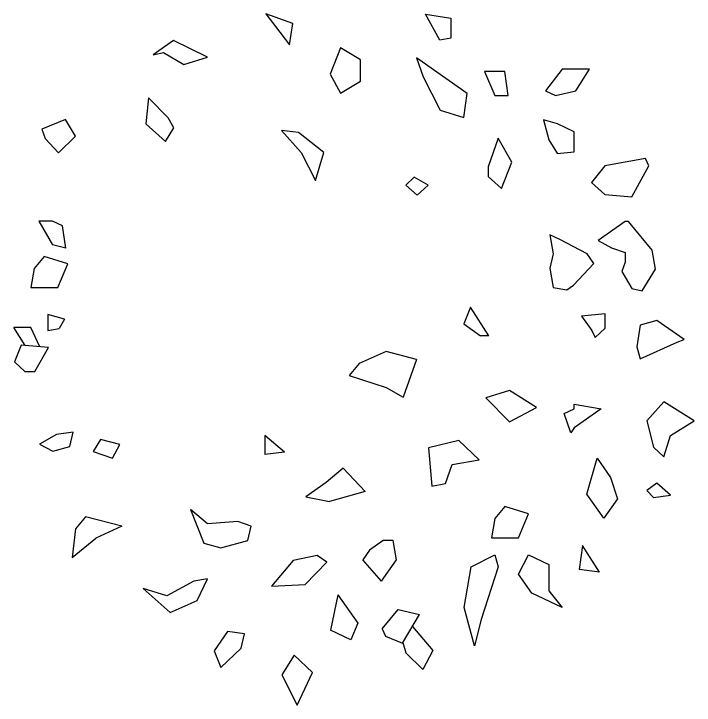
# Model space of a CAD drawing. Header units: millimetres. Extents: x -17017 to 2697, y 1903 to 18260.
# Drawn here: x -17002.382 to -17000.745, y 18223.786 to 18225.451 of the extents above; entities that cross this region are included whole.
import ezdxf

# ---------------------------------------------------------------- set-up
doc = ezdxf.new("R2010")
doc.units = ezdxf.units.MM
doc.layers.add('CAY', color=94, linetype='Continuous')

# ---------------------------------------------------------------- blocks, each defined once
blk = doc.blocks.new('A$C5AA32782')
at = {"layer": 'CAY'}
for p, q in [((565.98, 945.46, 0.03), (539.37, 903.17, 0.03)), ((585.94, 912.57, 0.03), (565.98, 945.46, 0.03)), ((452.89, 931.36, 0.03), (426.28, 893.77, 0.03)), ((456.22, 921.96, 0.03), (452.89, 931.36, 0.03)), ((479.5, 870.28, 0.03), (456.22, 921.96, 0.03)), ((615.88, 903.17, 0.03), (585.94, 912.57, 0.03)), ((669.1, 912.57, 0.03), (652.47, 893.77, 0.03)), ((672.42, 889.08, 0.03), (669.1, 912.57, 0.03)), ((426.28, 893.77, 0.03), (432.93, 870.28, 0.03)), ((539.37, 903.17, 0.03), (565.98, 879.68, 0.03)), ((602.57, 889.08, 0.03), (615.88, 903.17, 0.03)), ((652.47, 893.77, 0.03), (662.45, 879.68, 0.03)), ((328.46, 887.08, 0.03), (288.54, 854.2, 0.03)), ((355.07, 891.78, 0.03), (328.46, 887.08, 0.03)), ((385, 872.99, 0.03), (355.07, 891.78, 0.03)), ((565.98, 879.68, 0.03), (602.57, 889.08, 0.03)), ((662.45, 879.68, 0.03), (672.42, 889.08, 0.03)), ((211.13, 882.46, 0.03), (201.15, 877.76, 0.03)), ((201.15, 877.76, 0.03), (211.13, 821.38, 0.03)), ((254.37, 858.96, 0.03), (211.13, 882.46, 0.03)), ((381.68, 858.9, 0.03), (385, 872.99, 0.03)), ((432.93, 870.28, 0.03), (462.87, 865.59, 0.03)), ((462.87, 865.59, 0.03), (479.5, 870.28, 0.03)), ((251.04, 821.38, 0.03), (254.37, 858.96, 0.03)), ((358.39, 844.8, 0.03), (381.68, 858.9, 0.03)), ((288.54, 854.2, 0.03), (288.54, 849.5, 0.03)), ((288.54, 849.5, 0.03), (315.15, 811.91, 0.03)), ((325.13, 830.7, 0.03), (331.78, 849.5, 0.03)), ((331.78, 849.5, 0.03), (345.09, 849.5, 0.03)), ((345.09, 849.5, 0.03), (358.39, 844.8, 0.03)), ((644.46, 829.36, 0.03), (674.39, 838.75, 0.03)), ((674.39, 838.75, 0.03), (701, 819.96, 0.03)), ((315.15, 811.91, 0.03), (325.13, 830.7, 0.03)), ((617.84, 810.56, 0.03), (644.46, 829.36, 0.03)), ((211.13, 821.38, 0.03), (234.41, 802.59, 0.03)), ((234.41, 802.59, 0.03), (251.04, 821.38, 0.03)), ((436.76, 821.88, 0.03), (416.8, 821.88, 0.03)), ((416.8, 821.88, 0.03), (420.13, 788.99, 0.03)), ((450.07, 807.78, 0.03), (436.76, 821.88, 0.03)), ((701, 819.96, 0.03), (667.74, 796.46, 0.03)), ((440.09, 803.09, 0.03), (450.07, 807.78, 0.03)), ((542.44, 778.73, 0.03), (549.09, 816.31, 0.03)), ((549.09, 816.31, 0.03), (575.71, 778.73, 0.03)), ((667.74, 796.46, 0.03), (617.84, 810.56, 0.03)), ((776.19, 813.79, 0.03), (738.95, 790.42, 0.03)), ((776.19, 813.79, 0.03), (772.21, 785.71, 0.03)), ((106.95, 781.02, 0.03), (77.02, 799.81, 0.03)), ((77.02, 799.81, 0.03), (77.02, 762.23, 0.03)), ((347.05, 805.94, 0.03), (333.74, 796.54, 0.03)), ((376.98, 777.74, 0.03), (347.05, 805.94, 0.03)), ((420.13, 788.99, 0.03), (440.09, 803.09, 0.03)), ((333.74, 796.54, 0.03), (313.78, 758.96, 0.03)), ((738.95, 790.42, 0.03), (772.21, 785.71, 0.03)), ((113.61, 752.83, 0.03), (106.95, 781.02, 0.03)), ((163.93, 778.92, 0.03), (152.85, 755.45, 0.03)), ((191.63, 778.92, 0.03), (163.93, 778.92, 0.03)), ((194.03, 755.22, 0.03), (191.63, 778.92, 0.03)), ((549.09, 778.73, 0.03), (542.44, 778.73, 0.03)), ((555.75, 764.63, 0.03), (549.09, 778.73, 0.03)), ((575.71, 778.73, 0.03), (582.36, 774.03, 0.03)), ((383.63, 768.35, 0.03), (376.98, 777.74, 0.03)), ((582.36, 774.03, 0.03), (555.75, 764.63, 0.03)), ((77.02, 762.23, 0.03), (106.95, 738.74, 0.03)), ((380.31, 749.56, 0.03), (383.63, 768.35, 0.03)), ((802.15, 743.43, 0.03), (825.43, 762.23, 0.03)), ((825.43, 762.23, 0.03), (805.48, 719.94, 0.03)), ((106.95, 738.74, 0.03), (113.61, 752.83, 0.03)), ((152.85, 755.45, 0.03), (147.31, 735.89, 0.03)), ((175.01, 743.71, 0.03), (194.4, 755.45, 0.03)), ((313.78, 758.96, 0.03), (307.13, 744.86, 0.03)), ((147.31, 735.89, 0.03), (175.01, 743.71, 0.03)), ((307.13, 744.86, 0.03), (333.74, 749.56, 0.03)), ((333.74, 749.56, 0.03), (353.7, 744.86, 0.03)), ((353.7, 744.86, 0.03), (380.31, 749.56, 0.03)), ((752.26, 715.24, 0.03), (765.56, 743.43, 0.03)), ((765.56, 743.43, 0.03), (802.15, 743.43, 0.03)), ((546.99, 726.4, 0.03), (523.7, 688.81, 0.03)), ((566.95, 688.81, 0.03), (546.99, 726.4, 0.03)), ((694.97, 715.34, 0.03), (684.99, 682.45, 0.03)), ((728.23, 701.24, 0.03), (694.97, 715.34, 0.03)), ((778.87, 701.15, 0.03), (752.26, 715.24, 0.03)), ((805.48, 719.94, 0.03), (778.87, 701.15, 0.03)), ((728.23, 663.66, 0.03), (728.23, 701.24, 0.03)), ((113.61, 687.05, 0.03), (80.34, 682.35, 0.03)), ((80.34, 682.35, 0.03), (80.34, 654.17, 0.03)), ((113.61, 668.26, 0.03), (113.61, 687.05, 0.03)), ((206.12, 691.86, 0.03), (172.86, 673.07, 0.03)), ((242.71, 677.76, 0.03), (206.12, 691.86, 0.03)), ((523.7, 688.81, 0.03), (533.68, 655.92, 0.03)), ((533.68, 655.92, 0.03), (566.95, 688.81, 0.03)), ((684.99, 682.45, 0.03), (701.62, 668.35, 0.03)), ((172.86, 673.07, 0.03), (212.77, 658.97, 0.03)), ((226.08, 658.97, 0.03), (242.71, 677.76, 0.03)), ((752.26, 668.26, 0.03), (768.89, 672.96, 0.03)), ((768.89, 672.96, 0.03), (842.07, 649.47, 0.03)), ((80.34, 654.17, 0.03), (113.61, 668.26, 0.03)), ((701.62, 668.35, 0.03), (728.23, 663.66, 0.03)), ((768.89, 635.37, 0.03), (752.26, 668.26, 0.03)), ((212.77, 658.97, 0.03), (226.08, 658.97, 0.03)), ((447.51, 660.27, 0.03), (407.6, 634.65, 0.03)), ((447.51, 660.27, 0.03), (447.51, 648.74, 0.03)), ((430.88, 625.25, 0.03), (447.51, 648.74, 0.03)), ((619.82, 646.72, 0.03), (593.21, 618.54, 0.03)), ((626.47, 609.14, 0.03), (619.82, 646.72, 0.03)), ((842.07, 649.47, 0.03), (878.65, 640.07, 0.03)), ((407.6, 634.65, 0.03), (430.88, 625.25, 0.03)), ((825.43, 625.98, 0.03), (768.89, 635.37, 0.03)), ((878.65, 640.07, 0.03), (825.43, 625.98, 0.03)), ((110.83, 629.96, 0.03), (80.9, 587.68, 0.03)), ((144.1, 625.26, 0.03), (110.83, 629.96, 0.03)), ((134.12, 592.38, 0.03), (144.1, 625.26, 0.03)), ((593.21, 618.54, 0.03), (603.19, 576.25, 0.03)), ((0.37, 572.28, 0.03), (5.91, 607.49, 0.03)), ((5.91, 607.49, 0.03), (33.61, 607.49, 0.03)), ((33.61, 607.49, 0.03), (36.37, 591.84, 0.03)), ((653.08, 599.74, 0.03), (626.47, 609.14, 0.03)), ((656.41, 580.95, 0.03), (653.08, 599.74, 0.03)), ((36.37, 591.84, 0.03), (0.37, 572.28, 0.03)), ((80.9, 587.68, 0.03), (60.94, 559.49, 0.03)), ((87.55, 568.89, 0.03), (134.12, 592.38, 0.03)), ((603.19, 576.25, 0.03), (656.41, 580.95, 0.03)), ((851.74, 554.13, 0.03), (885, 582.32, 0.03)), ((885, 582.32, 0.03), (911.61, 568.23, 0.03)), ((60.94, 559.49, 0.03), (87.55, 568.89, 0.03)), ((238.22, 575.98, 0.03), (227.14, 556.42, 0.03)), ((252.07, 560.33, 0.03), (238.22, 575.98, 0.03)), ((911.61, 568.23, 0.03), (888.33, 544.74, 0.03)), ((238.22, 544.68, 0.03), (252.07, 560.33, 0.03)), ((480.72, 559.5, 0.03), (469.59, 517.62, 0.03)), ((480.72, 559.5, 0.03), (532.8, 541.11, 0.03)), ((827.94, 533.89, 0.03), (835.11, 563.53, 0.03)), ((875.02, 540.04, 0.03), (835.11, 563.53, 0.03)), ((227.14, 556.42, 0.03), (238.22, 544.68, 0.03)), ((519.49, 517.62, 0.03), (532.8, 541.11, 0.03)), ((865.04, 516.54, 0.03), (875.02, 540.04, 0.03)), ((873.94, 540.67, 0.03), (888.33, 544.74, 0.03)), ((758.91, 532.01, 0.03), (732.3, 527.31, 0.03)), ((788.48, 511.13, 0.03), (758.91, 532.01, 0.03)), ((855.06, 511.85, 0.03), (827.94, 533.89, 0.03)), ((732.3, 527.31, 0.03), (732.3, 513.22, 0.03)), ((469.59, 517.62, 0.03), (486.23, 480.04, 0.03)), ((502.86, 465.94, 0.03), (519.49, 517.62, 0.03)), ((732.3, 513.22, 0.03), (745.6, 494.42, 0.03)), ((788.48, 511.13, 0.03), (758.91, 485.03, 0.03)), ((855.06, 511.85, 0.03), (865.04, 516.54, 0.03)), ((745.6, 494.42, 0.03), (758.91, 485.03, 0.03)), ((63.86, 481.99, 0.03), (47.23, 453.81, 0.03)), ((93.8, 481.99, 0.03), (63.86, 481.99, 0.03)), ((110.43, 453.81, 0.03), (93.8, 481.99, 0.03)), ((664.01, 488.29, 0.03), (631.45, 457.63, 0.03)), ((664.01, 488.29, 0.03), (678.02, 438.84, 0.03)), ((486.23, 480.04, 0.03), (502.86, 465.94, 0.03)), ((807.7, 450.21, 0.03), (846.88, 477.88, 0.03)), ((846.88, 477.88, 0.03), (870.16, 468.48, 0.03)), ((870.16, 468.48, 0.03), (856.86, 440.29, 0.03)), ((47.23, 453.81, 0.03), (83.82, 439.71, 0.03)), ((83.82, 439.71, 0.03), (110.43, 453.81, 0.03)), ((631.45, 457.63, 0.03), (651.41, 434.14, 0.03)), ((807.7, 450.21, 0.03), (856.86, 440.29, 0.03)), ((651.41, 434.14, 0.03), (671.36, 405.95, 0.03)), ((671.36, 405.95, 0.03), (678.02, 438.84, 0.03)), ((762.28, 434.97, 0.03), (752.8, 421.59, 0.03)), ((793.07, 404.86, 0.03), (762.28, 434.97, 0.03)), ((192.8, 430.75, 0.03), (165.1, 395.55, 0.03)), ((231.58, 419.01, 0.03), (192.8, 430.75, 0.03)), ((192.8, 399.45, 0.03), (231.58, 419.01, 0.03)), ((752.8, 421.59, 0.03), (759.91, 388.13, 0.03)), ((915.74, 415.1, 0.03), (891.58, 389.51, 0.03)), ((961.04, 393.77, 0.03), (915.74, 415.1, 0.03)), ((795.44, 358.02, 0.03), (793.07, 404.86, 0.03)), ((162.33, 372.07, 0.03), (192.8, 399.45, 0.03)), ((165.1, 395.55, 0.03), (162.33, 372.07, 0.03)), ((13.3, 387.6, 0.03), (0, 350.01, 0.03)), ((43.24, 382.9, 0.03), (13.3, 387.6, 0.03)), ((759.91, 388.13, 0.03), (795.44, 358.02, 0.03)), ((891.58, 389.51, 0.03), (918.76, 372.45, 0.03)), ((918.76, 372.45, 0.03), (961.04, 393.77, 0.03)), ((0, 350.01, 0.03), (43.24, 382.9, 0.03)), ((609.31, 376.28, 0.03), (585.94, 348.78, 0.03)), ((609.31, 376.28, 0.03), (612.55, 348.78, 0.03)), ((585.94, 348.78, 0.03), (612.55, 348.78, 0.03)), ((712.34, 329.99, 0.03), (705.69, 311.2, 0.03)), ((732.3, 325.29, 0.03), (712.34, 329.99, 0.03)), ((742.28, 287.71, 0.03), (732.3, 325.29, 0.03)), ((862.02, 320.6, 0.03), (858.7, 297.1, 0.03)), ((881.98, 315.9, 0.03), (862.02, 320.6, 0.03)), ((705.69, 311.2, 0.03), (709.01, 268.92, 0.03)), ((908.59, 287.71, 0.03), (881.98, 315.9, 0.03)), ((858.7, 297.1, 0.03), (885.31, 278.31, 0.03)), ((735.63, 264.22, 0.03), (742.28, 287.71, 0.03)), ((885.31, 278.31, 0.03), (908.59, 287.71, 0.03)), ((60.39, 268.92, 0.03), (37.1, 221.93, 0.03)), ((70.37, 236.03, 0.03), (60.39, 268.92, 0.03)), ((709.01, 268.92, 0.03), (689.06, 245.42, 0.03)), ((689.06, 245.42, 0.03), (735.63, 264.22, 0.03)), ((815.46, 254.82, 0.03), (785.52, 268.92, 0.03)), ((785.52, 268.92, 0.03), (788.85, 250.12, 0.03)), ((788.85, 250.12, 0.03), (808.8, 212.54, 0.03)), ((788.85, 250.12, 0.03), (808.8, 212.54, 0.03)), ((832.09, 217.24, 0.03), (815.46, 254.82, 0.03)), ((53.73, 207.84, 0.03), (70.37, 236.03, 0.03)), ((37.1, 221.93, 0.03), (57.06, 193.74, 0.03)), ((158.29, 222.5, 0.03), (144.44, 214.68, 0.03)), ((177.68, 210.76, 0.03), (158.29, 222.5, 0.03)), ((144.44, 214.68, 0.03), (116.75, 187.29, 0.03)), ((798.82, 179.65, 0.03), (832.09, 217.24, 0.03)), ((808.8, 212.54, 0.03), (798.82, 179.65, 0.03)), ((57.06, 193.74, 0.03), (53.73, 207.84, 0.03)), ((152.75, 183.38, 0.03), (177.68, 210.76, 0.03)), ((116.75, 187.29, 0.03), (152.75, 183.38, 0.03)), ((598.85, 147.26, 0.03), (591.74, 120.49, 0.03)), ((617.8, 137.22, 0.03), (598.85, 147.26, 0.03)), ((711.95, 149.94, 0.03), (699.04, 99.78, 0.03)), ((711.95, 149.94, 0.03), (728.97, 113.87, 0.03)), ((608.32, 110.46, 0.03), (617.8, 137.22, 0.03)), ((591.74, 120.49, 0.03), (608.32, 110.46, 0.03)), ((755.58, 80.99, 0.03), (728.97, 113.87, 0.03)), ((699.04, 99.78, 0.03), (715.67, 85.68, 0.03)), ((170.15, 85.68, 0.03), (146.87, 71.59, 0.03)), ((193.44, 62.19, 0.03), (170.15, 85.68, 0.03)), ((601.4, 77.9, 0.03), (581.44, 82.6, 0.03)), ((581.44, 82.6, 0.03), (584.76, 59.1, 0.03)), ((608.05, 54.4, 0.03), (601.4, 77.9, 0.03)), ((715.67, 85.68, 0.03), (755.58, 80.99, 0.03)), ((146.87, 71.59, 0.03), (160.18, 38.7, 0.03)), ((294.71, 67.63, 0.03), (288.06, 53.53, 0.03)), ((325.8, 72.5, 0.03), (294.71, 67.63, 0.03)), ((325.8, 72.5, 0.03), (321.32, 53.53, 0.03)), ((347.3, 75.1, 0.03), (337.32, 42.22, 0.03)), ((380.57, 61.01, 0.03), (347.3, 75.1, 0.03)), ((424.59, 70.36, 0.03), (418.1, 47.42, 0.03)), ((424.59, 70.36, 0.03), (437.48, 63.08, 0.03)), ((173.48, 43.4, 0.03), (193.44, 62.19, 0.03)), ((380.57, 23.42, 0.03), (380.57, 61.01, 0.03)), ((440.25, 47.42, 0.03), (437.48, 63.08, 0.03)), ((584.76, 59.1, 0.03), (598.07, 35.62, 0.03)), ((288.06, 53.53, 0.03), (288.06, 34.74, 0.03)), ((288.06, 34.74, 0.03), (321.32, 53.53, 0.03)), ((598.07, 35.62, 0.03), (608.05, 54.4, 0.03)), ((160.18, 38.7, 0.03), (173.48, 43.4, 0.03)), ((337.32, 42.22, 0.03), (353.96, 28.12, 0.03)), ((418.1, 47.42, 0.03), (440.25, 47.42, 0.03)), ((463.9, 47.95, 0.03), (460.57, 10.37, 0.03)), ((497.16, 29.16, 0.03), (463.9, 47.95, 0.03)), ((462.86, 36.22, 0.03), (435.79, 23.48, 0.03)), ((497.16, 15.07, 0.03), (497.16, 29.16, 0.03)), ((353.96, 28.12, 0.03), (380.57, 23.42, 0.03)), ((435.79, 23.48, 0.03), (435.79, 0, 0.03)), ((461.05, 15.86, 0.03), (435.79, 0, 0.03)), ((460.57, 10.37, 0.03), (483.85, 0.97, 0.03)), ((483.85, 0.97, 0.03), (497.16, 15.07, 0.03))]:
    blk.add_line(p, q, dxfattribs=at)

msp = doc.modelspace()

# ---------------------------------------------------------------- block references
at = {"layer": 'CAY', "xscale": 0.001731526556837155, "yscale": 0.001731526556837155, "zscale": 0.001731526556837155, "rotation": 270}
msp.add_blockref('A$C5AA32782', (-17002.3817, 18225.4505, -0.0001), dxfattribs=at)

doc.saveas('drawing.dxf')
